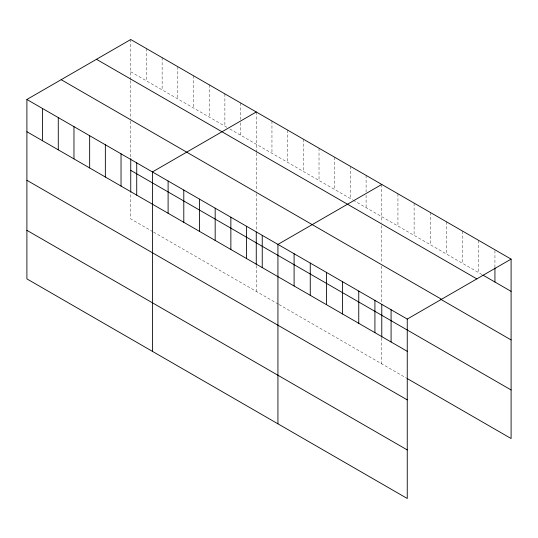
<?xml version="1.0" encoding="UTF-8"?>
<svg xmlns="http://www.w3.org/2000/svg" width="538" height="538" viewBox="0 0 538 538"><rect width="100%" height="100%" fill="white"/><g stroke="black" fill="none" stroke-linecap="round" stroke-linejoin="round"><path stroke-width="0.4" stroke-dasharray="2.69 2.02" d="M130.747 80.673L130.747 118.716M130.747 79.866L130.747 39.516M256.263 153.142L256.263 191.185M256.263 152.328L256.263 111.985M381.778 225.604L381.778 262.84M130.747 71.769L227.023 127.358M229.881 129.006L352.545 199.82M353.258 200.23L482.283 274.73M152.859 231.696L130.747 218.932L130.747 193.034M153.572 232.107L278.375 304.165M279.087 304.575L406.378 378.066M494.933 250.6L494.933 267.971M478.773 240.446L478.773 272.699M462.606 231.111L462.606 263.364M446.439 221.777L446.439 254.037M430.272 212.443L430.272 244.703M414.112 203.115L414.112 235.368M397.945 193.781L397.945 226.034M381.778 184.447L381.778 222.369M381.778 266.102L381.778 302.793M381.778 337.965L381.778 363.863M366.089 175.388L366.089 191.931M366.089 195.24L366.089 207.648M350.399 166.329L350.399 198.589M334.71 157.271L334.71 189.531M319.021 148.212L319.021 180.472M303.331 139.154L303.331 171.414M287.642 130.095L287.642 162.355M271.952 121.043L271.952 153.296M256.263 193.633L256.263 230.325M256.263 265.496L256.263 291.401M240.573 102.926L240.573 119.463M240.573 122.772L240.573 135.179M224.884 93.868L224.884 126.121M209.195 84.809L209.195 117.062M193.505 75.75L193.505 108.003M177.816 66.692L177.816 98.945M162.126 57.633L162.126 89.886M146.437 48.575L146.437 80.828M130.747 121.171L130.747 157.863"/><path stroke-width="0.81" d="M26.9 99.476L407.253 319.068L407.253 498.484L26.9 278.892L26.9 99.476L130.747 39.516L511.1 259.108L511.1 438.524L407.084 378.476M256.263 111.985L152.415 171.938L152.415 351.354M381.778 184.447L277.931 244.407L277.931 423.823M407.253 319.068L511.1 259.108M482.99 275.133L511.1 291.367M96.477 59.301L476.829 278.892M61.171 79.685L441.523 299.283M440.817 299.35L511.1 339.929M130.747 170.371L511.1 389.963M26.9 131.729L407.253 351.321M26.9 180.291L407.253 399.882M26.9 230.325L407.253 449.923M494.933 267.971L494.933 282.033M391.086 309.733L391.086 341.986M381.778 304.461L381.778 337.158M374.919 300.399L374.919 332.659M358.759 291.071L358.759 323.325M342.592 281.737L342.592 313.99M326.425 272.403L326.425 304.656M310.258 263.069L310.258 295.328M294.098 253.734L294.098 285.994M262.241 235.348L262.241 267.601M256.263 231.992L256.263 264.689M246.552 226.29L246.552 258.543M230.863 217.231L230.863 249.484M215.173 208.172L215.173 240.425M199.484 199.114L199.484 231.367M183.794 190.055L183.794 222.308M168.105 180.997L168.105 213.25M136.726 162.879L136.726 195.133M130.747 158.697L130.747 192.221M121.037 153.821L121.037 186.081M105.347 144.762L105.347 177.022M89.658 135.704L89.658 167.964M73.968 126.645L73.968 158.905M58.279 117.587L58.279 149.846M42.589 108.528L42.589 140.788"/></g></svg>
